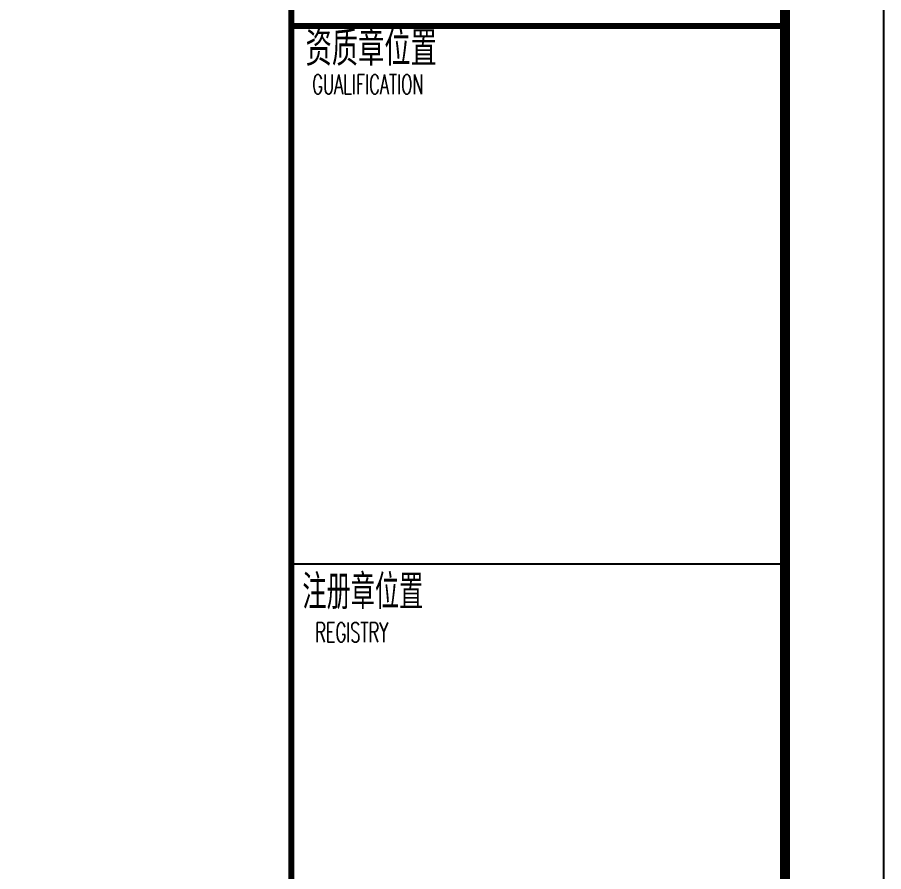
# Model space of a CAD drawing. Extents: x 14207793 to 14719554, y -1675802 to -1228715.
# Drawn here: x 14457655 to 14466430, y -1338001 to -1329346 of the extents above; entities that cross this region are included whole.
import ezdxf

# ---------------------------------------------------------------- set-up
doc = ezdxf.new("R2010")
doc.units = 0
doc.header["$LTSCALE"] = 500
doc.header["$MEASUREMENT"] = 0
doc.layers.get('0').update_dxf_attribs({"linetype": 'CONTINUOUS'})
doc.layers.add('PUB_TITLE', color=4, linetype='CONTINUOUS')
doc.layers.add('WINDOW', color=96, linetype='CONTINUOUS')
doc.styles.add('HZ', font='txt', dxfattribs={"width": 0.8, "bigfont": 'hztxt'})
doc.styles.add('LLC', font='romans', dxfattribs={"bigfont": 'hzdx'})

msp = doc.modelspace()

# ---------------------------------------------------------------- linework, layer by layer
at = {"color": 4}
msp.add_line((14460430, -1334881.2), (14465430, -1334881.2, -660.91), dxfattribs=at)
at = {"color": 4, "const_width": 59.39}
for points in [[(14460430, -1321692.5), (14465430, -1321692.5), (14465430, -1329433.58), (14460430, -1329433.58)], [(14465430, -1361692.5), (14460430, -1361692.5), (14460430, -1329433.58), (14465430, -1329433.58)]]:
    msp.add_lwpolyline(points, close=True, dxfattribs=at)
at = {"layer": 'PUB_TITLE'}
msp.add_lwpolyline([(14407030, -1362692.5), (14466430, -1362692.5), (14466430, -1320692.5), (14407030, -1320692.5)], close=True, dxfattribs=at)
at = {"layer": 'PUB_TITLE', "const_width": 100}
msp.add_lwpolyline([(14409530, -1361692.5), (14465430, -1361692.5), (14465430, -1321692.5), (14409530, -1321692.5)], close=True, dxfattribs=at)

# ---------------------------------------------------------------- texts
at = {"layer": 'WINDOW', "color": 4}
for s, height, style, width, p in [('资质章位置', 350, 'LLC', 0.8, (14460574.64, -1329836.83, -1000)), ('GUALIFICATION', 200, 'LLC', 0.6, (14460642.83, -1330125.01, -1000)), ('注册章位置', 350, 'HZ', 0.7, (14460541.99, -1335342.06, -1295.35)), ('REGISTRY', 200, 'LLC', 0.6, (14460672.65, -1335676.22, -2295.35))]:
    msp.add_text(s, height=height, dxfattribs=dict(at, style=style, width=width)).set_placement(p)

doc.saveas('drawing.dxf')
